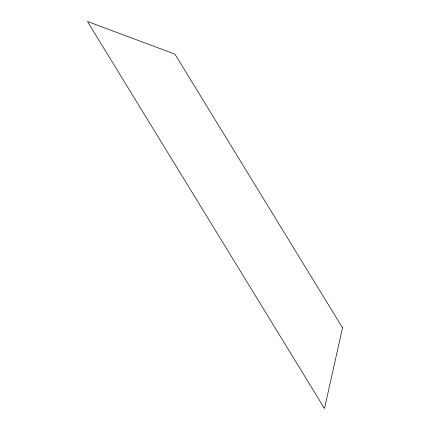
<?xml version="1.0" encoding="UTF-8"?>
<svg xmlns="http://www.w3.org/2000/svg" width="430" height="430" viewBox="0 0 430 430"><rect width="100%" height="100%" fill="white"/><g stroke="black" fill="none" stroke-linecap="round" stroke-linejoin="round"><path stroke-width="0.64" d="M342.533 327.778L324.5 408.5L87.467 21.5L174.924 54.126L342.533 327.778"/></g></svg>
